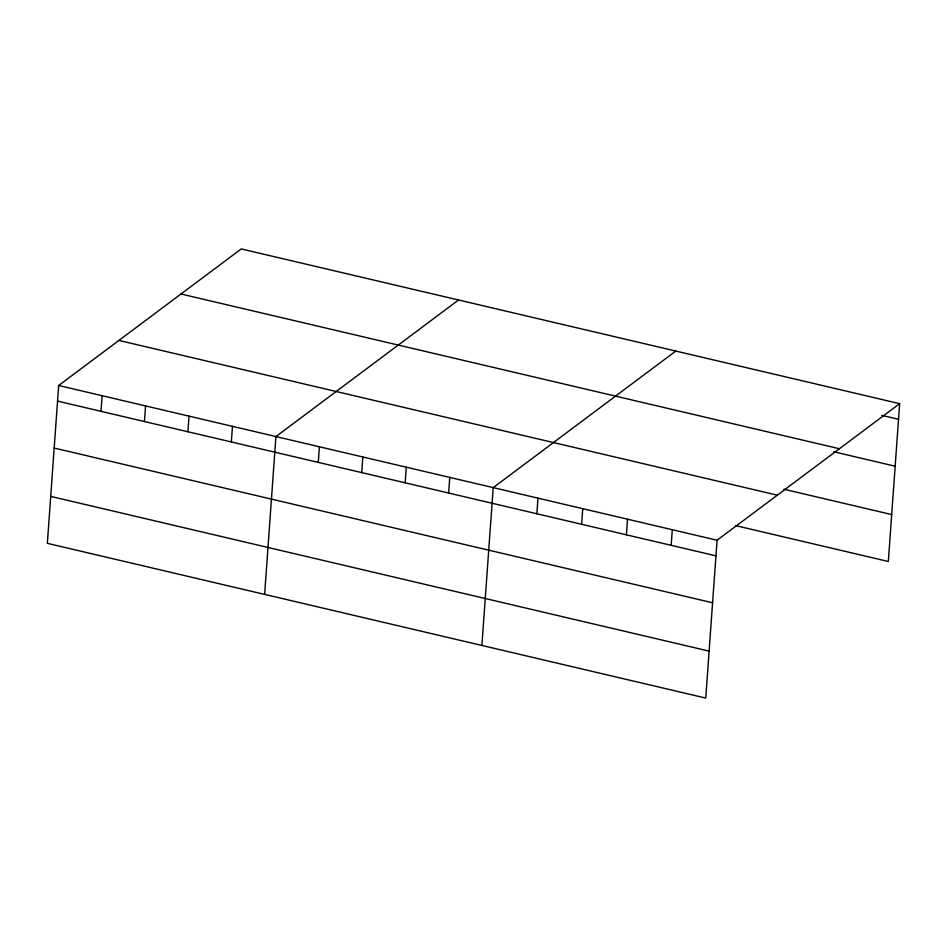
<?xml version="1.0" encoding="UTF-8"?>
<svg xmlns="http://www.w3.org/2000/svg" width="947" height="947" viewBox="0 0 947 947"><rect width="100%" height="100%" fill="white"/><g stroke="black" fill="none" stroke-linecap="round" stroke-linejoin="round"><path stroke-width="1.42" d="M58.667 385.5L47.35 543.329L705.752 698.069L717.068 540.24L899.65 403.671L241.248 248.931L58.667 385.5L717.068 540.24M100.998 411.329L102.122 395.716M144.453 421.533L145.578 405.92M187.908 431.749L189.021 416.135M231.364 441.965L232.477 426.351M264.627 594.396L275.932 436.567L458.526 299.998M318.275 462.385L319.388 446.771M361.73 472.6L362.843 456.987M405.186 482.816L406.299 467.202M448.629 493.032L449.754 477.418M481.893 645.452L493.209 487.622L675.791 351.065M536.854 513.759L537.979 498.146M581.636 524.283L582.748 508.669M626.405 534.806L627.518 519.193M671.174 545.33L672.299 529.716M899.65 403.671L888.333 561.5L735.831 525.656M881.74 415.342L898.525 419.284M180.995 293.996L839.397 448.736M833.609 451.743L895.164 466.22M783.974 489.256L891.695 514.564M118.92 340.435L777.321 495.174M57.542 401.114L715.944 555.853M54.18 448.049L712.582 602.777M50.712 496.394L709.114 651.134"/></g></svg>
